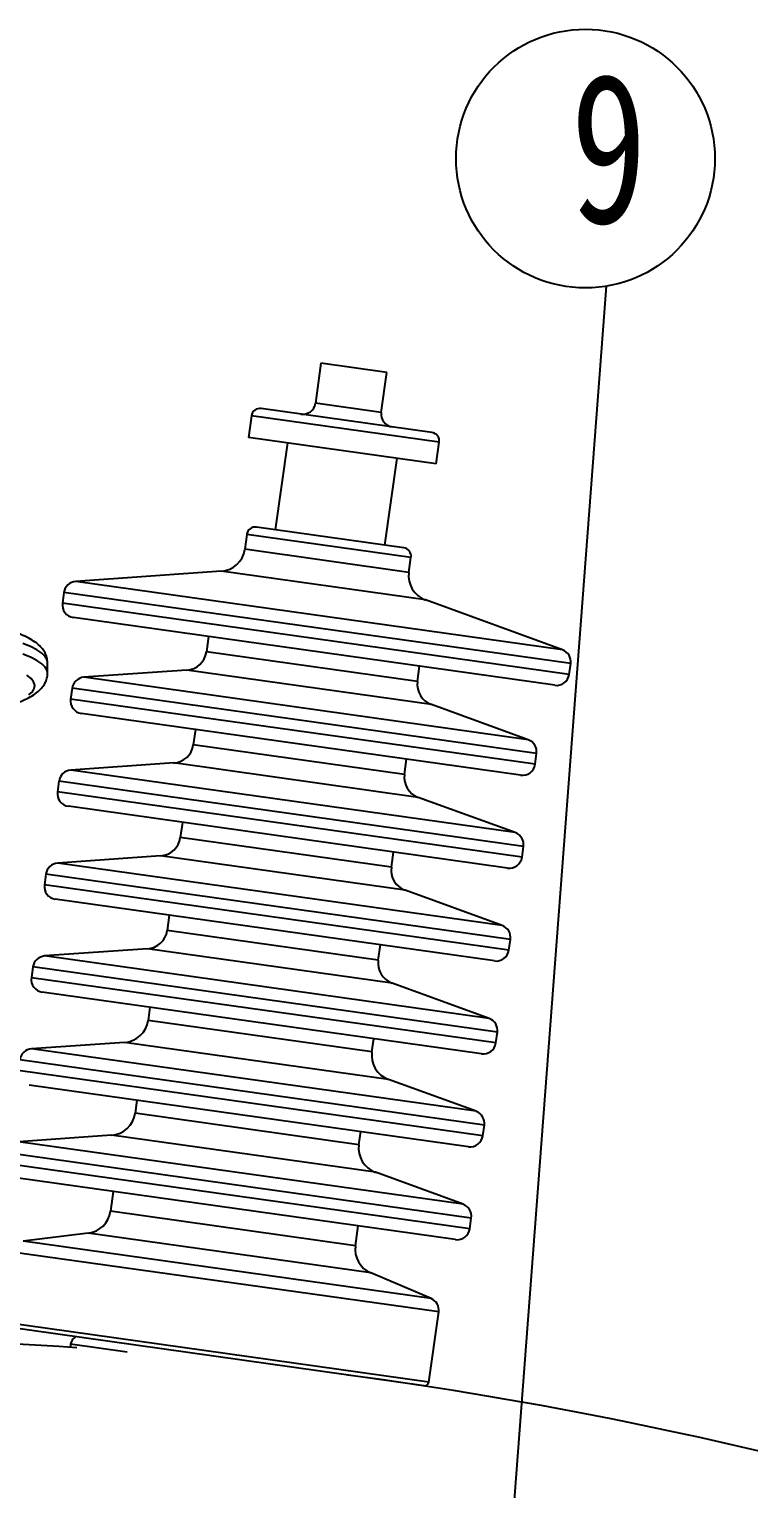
# Model space of a CAD drawing. Header units: millimetres. Extents: x 0 to 6631, y 0 to 4689.
# Drawn here: x 1263.8 to 1432.1, y 3843.9 to 4185.4 of the extents above; entities that cross this region are included whole.
import ezdxf

# ---------------------------------------------------------------- set-up
doc = ezdxf.new("R2010")
doc.units = ezdxf.units.MM
doc.header["$LTSCALE"] = 13
for name, color, linetype in [('几何体', 7, 'Continuous'), ('尺寸', 3, 'Continuous'), ('注释', 2, 'Continuous')]:
    doc.layers.add(name, color=color, linetype=linetype)
doc.styles.add('SLDTEXTSTYLE0', font='hyswlongfangsong.ttf')
doc.styles.get("Standard").update_dxf_attribs({"font": 'gbenor.shx', "bigfont": 'gbcbig.shx'})
doc.dimstyles.new('SLDDIMSTYLE0', dxfattribs={"dimtxt": 50, "dimasz": 40.8, "dimexe": 0, "dimexo": 0.0625, "dimgap": 12.5, "dimtad": 2, "dimdec": 0, "dimrnd": 1e-09, "dimzin": 12, "dimdsep": 46, "dimtxsty": 'SLDTEXTSTYLE0', "dimsah": 1, "dimcen": 0.09, "dimadec": 0, "dimazin": 3, "dimtfac": 1, "dimtdec": 0, "dimtmove": 0, "dimatfit": 0, "dimfxl": 1, "dimfrac": 2, "dimtolj": 1, "dimtzin": 12, "dimarcsym": 0})
doc.dimstyles.new('SLDDIMSTYLE2', dxfattribs={"dimtxt": 0.18, "dimasz": 40.8, "dimexe": 0, "dimexo": 0.0625, "dimgap": 0, "dimtad": 0, "dimtih": 1, "dimtoh": 1, "dimdec": 0, "dimrnd": 1e-09, "dimzin": 0, "dimdsep": 46, "dimtxsty": 'Standard', "dimsah": 1, "dimcen": 0.09, "dimadec": 0, "dimazin": 0, "dimtfac": 40.8, "dimtdec": 0, "dimtofl": 0, "dimtmove": 0, "dimatfit": 3, "dimfxl": 1, "dimfrac": 2, "dimtolj": 1, "dimtzin": 0, "dimarcsym": 0})

# ---------------------------------------------------------------- blocks, each defined once
blk = doc.blocks.new('*D10')
at = {"layer": 'Defpoints', "color": 0, "transparency": 16777216}
for p in [(1497.74, 3828.19), (1554.95, 3828.19), (1358.27, 3703.19)]:
    blk.add_point(p, dxfattribs=at)
at = {"layer": '尺寸', "color": 0, "lineweight": -2, "transparency": 16777216}
for p, q in [((1554.95, 3868.99), (1554.95, 3909.79)), ((1497.8, 3828.19), (1554.95, 3828.19)), ((1554.95, 3828.19), (1554.95, 3703.19)), ((1358.34, 3703.19), (1554.95, 3703.19)), ((1554.95, 3662.39), (1554.95, 3532.88))]:
    blk.add_line(p, q, dxfattribs=at)
at = {"layer": '尺寸', "color": 0, "transparency": 16777216}
for points in [[(1548.15, 3868.99), (1561.75, 3868.99), (1554.95, 3828.19)], [(1548.15, 3662.39), (1561.75, 3662.39), (1554.95, 3703.19)]]:
    blk.add_solid(points, dxfattribs=at)
at = {"layer": '尺寸', "color": 0, "transparency": 16777216, "insert": (1567.45, 3577.24), "char_height": 50, "attachment_point": 2, "rotation": 90, "style": 'SLDTEXTSTYLE0'}
blk.add_mtext('\\A1;125', dxfattribs=at)

msp = doc.modelspace()

# ---------------------------------------------------------------- linework, layer by layer
at = {"layer": '几何体'}
for p, q in [((1332.06, 4107.28), (1330.74, 4097.89)), ((1347.47, 4105.11), (1332.06, 4107.28)), ((1346.15, 4095.73), (1347.47, 4105.11)), ((1315.8, 4094.96), (1315.09, 4089.91)), ((1359.71, 4088.79), (1315.8, 4094.96)), ((1358.01, 4091.04), (1318.05, 4096.66)), ((1346.15, 4095.73), (1330.74, 4097.89)), ((1359, 4083.74), (1315.09, 4089.91)), ((1324.2, 4088.63), (1321.35, 4068.3)), ((1359, 4083.74), (1359.71, 4088.79)), ((1347.03, 4064.69), (1349.89, 4085.02)), ((1314.72, 4067.22), (1314.23, 4063.72)), ((1353.1, 4061.82), (1314.72, 4067.22)), ((1351.41, 4064.07), (1316.97, 4068.91)), ((1352.61, 4058.32), (1314.23, 4063.72)), ((1352.61, 4058.32), (1353.1, 4061.82)), ((1308.72, 4058.58), (1274.7, 4056.2)), ((1356.49, 4051.87), (1308.72, 4058.58)), ((1271.94, 4053.63), (1271.59, 4051.13)), ((1390.48, 4036.97), (1271.94, 4053.63)), ((1388.54, 4040.2), (1274.7, 4056.2)), ((1390.13, 4034.47), (1271.59, 4051.13)), ((1388.54, 4040.2), (1356.49, 4051.87)), ((1386.75, 4031.92), (1274.14, 4047.75)), ((1305.75, 4043.3), (1305.25, 4039.74)), ((1268.09, 4034.74), (1268.09, 4037.23)), ((1354.64, 4032.8), (1305.25, 4039.74)), ((1390.13, 4034.47), (1390.48, 4036.97)), ((1300.65, 4035.46), (1276.58, 4033.78)), ((1380.55, 4019.16), (1276.58, 4033.78)), ((1357.87, 4027.42), (1300.65, 4035.46)), ((1354.64, 4032.8), (1355.14, 4036.36)), ((1273.83, 4031.21), (1273.47, 4028.7)), ((1382.49, 4015.94), (1273.83, 4031.21)), ((1382.13, 4013.43), (1273.47, 4028.7)), ((1380.55, 4019.16), (1357.87, 4027.42)), ((1378.75, 4010.88), (1276.02, 4025.32)), ((1302.69, 4021.57), (1302.19, 4018.01)), ((1351.58, 4011.07), (1302.19, 4018.01)), ((1297.6, 4013.73), (1273.53, 4012.04)), ((1354.82, 4005.69), (1297.6, 4013.73)), ((1351.58, 4011.07), (1352.08, 4014.63)), ((1382.13, 4013.43), (1382.49, 4015.94)), ((1270.77, 4009.47), (1270.42, 4006.97)), ((1379.43, 3994.2), (1270.77, 4009.47)), ((1377.49, 3997.43), (1273.53, 4012.04)), ((1379.08, 3991.7), (1270.42, 4006.97)), ((1375.7, 3989.15), (1272.97, 4003.59)), ((1377.49, 3997.43), (1354.82, 4005.69)), ((1299.64, 3999.84), (1299.14, 3996.28)), ((1348.53, 3989.33), (1299.14, 3996.28)), ((1348.53, 3989.33), (1349.03, 3992.9)), ((1379.08, 3991.7), (1379.43, 3994.2)), ((1294.55, 3991.99), (1270.47, 3990.31)), ((1374.44, 3975.7), (1270.47, 3990.31)), ((1351.76, 3983.95), (1294.55, 3991.99)), ((1267.72, 3987.74), (1267.36, 3985.24)), ((1376.38, 3972.47), (1267.72, 3987.74)), ((1376.03, 3969.96), (1267.36, 3985.24)), ((1372.65, 3967.42), (1269.91, 3981.86)), ((1374.44, 3975.7), (1351.76, 3983.95)), ((1296.58, 3978.11), (1296.08, 3974.54)), ((1345.47, 3967.6), (1296.08, 3974.54)), ((1376.03, 3969.96), (1376.38, 3972.47)), ((1291.49, 3970.26), (1267.42, 3968.58)), ((1371.38, 3953.97), (1267.42, 3968.58)), ((1348.71, 3962.22), (1291.49, 3970.26)), ((1345.47, 3967.6), (1345.97, 3971.17)), ((1264.66, 3966.01), (1264.31, 3963.5)), ((1373.32, 3950.74), (1264.66, 3966.01)), ((1372.97, 3948.23), (1264.31, 3963.5)), ((1371.38, 3953.97), (1348.71, 3962.22)), ((1369.59, 3945.68), (1266.86, 3960.12)), ((1292.05, 3956.58), (1291.61, 3953.5)), ((1343.97, 3946.15), (1291.61, 3953.5)), ((1286.11, 3948.37), (1264.36, 3946.85)), ((1347.85, 3939.69), (1286.11, 3948.37)), ((1343.97, 3946.15), (1344.4, 3949.22)), ((1372.97, 3948.23), (1373.32, 3950.74)), ((1370.27, 3929.01), (1261.61, 3944.28)), ((1368.33, 3932.23), (1264.36, 3946.85)), ((1369.92, 3926.5), (1261.26, 3941.77)), ((1366.54, 3923.95), (1263.8, 3938.39)), ((1368.33, 3932.23), (1347.85, 3939.69)), ((1288.99, 3934.85), (1288.56, 3931.77)), ((1340.92, 3924.41), (1288.56, 3931.77)), ((1340.92, 3924.41), (1341.35, 3927.49)), ((1369.92, 3926.5), (1370.27, 3929.01)), ((1283.05, 3926.63), (1261.31, 3925.11)), ((1365.28, 3910.5), (1261.31, 3925.11)), ((1344.8, 3917.96), (1283.05, 3926.63)), ((1367.22, 3907.27), (1258.55, 3922.55)), ((1366.86, 3904.77), (1258.2, 3920.04)), ((1365.28, 3910.5), (1344.8, 3917.96)), ((1363.48, 3902.22), (1260.75, 3916.66)), ((1283.47, 3913.47), (1282.82, 3908.84)), ((1340.11, 3900.79), (1282.82, 3908.84)), ((1366.86, 3904.77), (1367.22, 3907.27)), ((1277.62, 3903.73), (1262.42, 3901.87)), ((1343.7, 3894.45), (1277.62, 3903.73)), ((1340.11, 3900.79), (1340.76, 3905.41)), ((1357.8, 3888.46), (1262.42, 3901.87)), ((1359.59, 3885.29), (1259.82, 3899.31)), ((1357.8, 3888.46), (1343.7, 3894.45)), ((1357.29, 3868.88), (1257.52, 3882.9)), ((1357.29, 3868.88), (1359.59, 3885.29)), ((1356.16, 3868.03), (1258.37, 3881.78)), ((1273.5, 3877.75), (1273.39, 3876.91)), ((1286.74, 3875.89), (1273.5, 3877.75))]:
    msp.add_line(p, q, dxfattribs=at)
at = {"layer": '几何体', "flags": 128}
for points in [[(1268.09, 4037.23), (1267.98, 4037.85), (1267.53, 4038.64), (1266.74, 4039.42), (1265.6, 4040.2), (1264.12, 4040.95), (1262.32, 4041.68)], [(1268.09, 4034.73), (1267.98, 4035.35), (1267.53, 4036.15), (1266.74, 4036.93), (1265.6, 4037.7), (1264.12, 4038.46), (1262.32, 4039.19)], [(1263.75, 4029.65), (1264.54, 4030.41), (1264.99, 4031.19), (1265.09, 4031.96), (1264.83, 4032.73), (1264.23, 4033.5), (1263.28, 4034.26)]]:
    msp.add_lwpolyline(points, dxfattribs=at)
at = {"layer": '几何体'}
for centre, radius, start, end in [((1317.78, 4094.68), 2, 82, 172), ((1327.78, 4098.31), 2.99, 262, 352), ((1349.12, 4095.31), 2.99, 172, 262), ((1357.73, 4089.06), 2, 352, 82), ((1316.69, 4066.94), 2, 82, 172), ((1351.13, 4062.1), 2, 352, 82), ((1308.3, 4064.55), 5.99, 274, 352), ((1358.54, 4057.49), 5.99, 172, 250), ((1274.9, 4053.22), 2.99, 94, 172), ((1274.55, 4050.71), 2.99, 172, 262), ((1387.52, 4037.39), 2.99, 352, 70), ((1300.31, 4040.43), 4.99, 274, 352), ((1276.79, 4030.79), 2.99, 94, 172), ((1387.16, 4034.88), 2.99, 262, 352), ((1359.58, 4032.1), 4.99, 172, 250), ((1276.44, 4028.28), 2.99, 172, 262), ((1297.25, 4018.7), 4.99, 274, 352), ((1379.52, 4016.35), 2.99, 352, 70), ((1379.17, 4013.84), 2.99, 262, 352), ((1273.74, 4009.06), 2.99, 94, 172), ((1356.52, 4010.37), 4.99, 172, 250), ((1273.38, 4006.55), 2.99, 172, 262), ((1294.2, 3996.97), 4.99, 274, 352), ((1376.47, 3994.62), 2.99, 352, 70), ((1270.68, 3987.33), 2.99, 94, 172), ((1353.47, 3988.64), 4.99, 172, 250), ((1376.12, 3992.11), 2.99, 262, 352), ((1270.33, 3984.82), 2.99, 172, 262), ((1373.42, 3972.89), 2.99, 352, 70), ((1291.14, 3975.24), 4.99, 274, 352), ((1267.63, 3965.59), 2.99, 94, 172), ((1373.06, 3970.38), 2.99, 262, 352), ((1350.41, 3966.91), 4.99, 172, 250), ((1267.27, 3963.09), 2.99, 172, 262), ((1285.69, 3954.34), 5.99, 274, 352), ((1370.36, 3951.16), 2.99, 352, 70), ((1370.01, 3948.65), 2.99, 262, 352), ((1264.57, 3943.86), 2.99, 94, 172), ((1349.9, 3945.31), 5.99, 172, 250), ((1282.63, 3932.61), 5.99, 274, 352), ((1367.31, 3929.42), 2.99, 352, 70), ((1346.84, 3923.58), 5.99, 172, 250), ((1366.95, 3926.92), 2.99, 262, 352), ((1364.25, 3907.69), 2.99, 352, 70), ((1276.89, 3909.67), 5.99, 277, 352), ((1363.9, 3905.18), 2.99, 262, 352), ((1346.04, 3899.95), 5.99, 172, 247), ((1356.63, 3885.71), 2.99, 352, 67), ((1208.24, 2898.95), 980.24, 86.09962, 93.90038), ((1208.24, 2898.95), 980.24, 74.58258, 82.37225), ((1356.3, 3869.02), 0.998, 262, 352)]:
    msp.add_arc(centre, radius, start, end, dxfattribs=at)
for points, knots in [([(1268.06, 4037.22), (1268.05, 4037.52), (1268.04, 4038.23), (1267.67, 4039.28), (1267.07, 4040.29), (1266.25, 4041.21), (1265.15, 4042.09), (1263.71, 4042.97), (1261.9, 4043.81), (1259.75, 4044.6), (1257.74, 4045.23), (1256.34, 4045.58), (1255.83, 4045.71)], [0, 0, 0, 0, 0.058289, 0.136739, 0.217445, 0.306201, 0.409431, 0.531634, 0.666202, 0.79852, 0.926866, 1, 1, 1, 1]), ([(1247.45, 4024.56), (1248.32, 4024.7), (1250.24, 4025.02), (1252.97, 4025.56), (1255.66, 4026.18), (1258.12, 4026.85), (1260.35, 4027.56), (1262.34, 4028.34), (1264.11, 4029.21), (1265.54, 4030.14), (1266.62, 4031.13), (1267.39, 4032.14), (1267.87, 4033.22), (1268.11, 4034.12), (1268.07, 4034.62), (1268.06, 4034.73)], [0, 0, 0, 0, 0.073655, 0.163634, 0.254089, 0.345225, 0.437369, 0.53105, 0.627115, 0.726604, 0.804158, 0.869456, 0.928174, 0.983882, 1, 1, 1, 1]), ([(1274.66, 3879.49), (1274.51, 3879.39), (1274.21, 3879.18), (1273.74, 3878.62), (1273.6, 3878.09), (1273.5, 3877.75)], [0, 0, 0, 0, 0.249504, 0.517209, 1, 1, 1, 1])]:
    msp.add_open_spline(points, degree=3, knots=knots, dxfattribs=at)
at = {"layer": '注释'}
msp.add_circle((1393.92, 4155.14), 30.27, dxfattribs=at)

# ---------------------------------------------------------------- texts
at = {"layer": '注释', "insert": (1399.36, 4175.08), "char_height": 35, "attachment_point": 2, "style": 'SLDTEXTSTYLE0'}
msp.add_mtext('9', dxfattribs=at)

# ---------------------------------------------------------------- dimensions: what is measured, and where the dimension line sits
at = {"layer": '尺寸'}
dim = msp.add_linear_dim(base=(1554.95, 3828.19), p1=(1358.27, 3703.19), p2=(1497.74, 3828.19), angle=90, dimstyle='SLDDIMSTYLE0', dxfattribs=at)
dim.commit()
dim.dimension.update_dxf_attribs({"geometry": '*D10', "text_midpoint": (1554.95, 3577.24), "dimtype": 160})

# ---------------------------------------------------------------- leaders
at = {"layer": '注释'}
msp.add_leader([(1362.4, 3644.75), (1398.85, 4125.27)], dimstyle='SLDDIMSTYLE2', dxfattribs=at)

doc.saveas('drawing.dxf')
